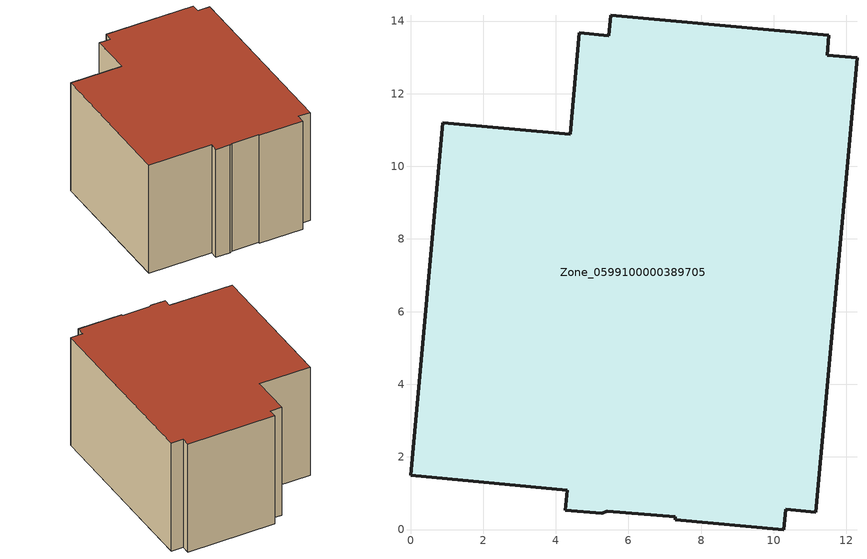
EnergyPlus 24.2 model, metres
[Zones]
Zone_0599100000389705
 floor ground (C_G): 4.26,0.54 4.32,1.08 0,1.49 0.89,11.21 4.4,10.88 4.64,13.67 5.46,13.6 5.51,14.15 11.52,13.61 11.47,13.06 12.29,12.99 11.15,0.48 10.33,0.56 10.28,0 7.29,0.27 7.29,0.35 5.42,0.51 5.27,0.45 z0
 wall outside (C_F): 7.29,0.27 10.28,0 10.33,0.56 11.15,0.48 12.29,12.99 11.47,13.06 11.52,13.61 5.51,14.15 5.46,13.6 4.64,13.67 4.4,10.88 0.89,11.21 0,1.49 4.32,1.08 4.26,0.54 5.27,0.45 5.42,0.51 7.29,0.35 7.29,0.27 z0:8.08
 roof outside (C_R): 5.27,0.45 5.42,0.51 7.29,0.35 7.29,0.27 10.28,0 10.33,0.56 11.15,0.48 12.29,12.99 11.47,13.06 11.52,13.61 5.51,14.15 5.46,13.6 4.64,13.67 4.4,10.88 0.89,11.21 0,1.49 4.32,1.08 4.26,0.54 z8.08
[BUILDING]
Pand.0599100000389705: North Axis=0; Terrain=City; Loads Convergence Tolerance Value=0.04; Temperature Convergence Tolerance Value=0.4; Solar Distribution=FullExterior; Maximum Number of Warmup Days=25; Minimum Number of Warmup Days=1
[Site:Location]
Rotterdam.The.Hague.AP_ZH_NLD Design_Conditions: Latitude=51.96; Longitude=4.45; Time Zone=1; Elevation=-4.5
[SITE:GROUNDTEMPERATURE:BUILDINGSURFACE]
18, 18, 18, 18, 18, 18, 18, 18, 18, 18, 18, 18
[MATERIAL] Thermal Absorptance=0.9; Solar Absorptance=0.7; Visible Absorptance=0.7
Name | Roughness | Thickness | Conductivity | Density | Specific Heat
G.D.1992-2005 | MediumSmooth | 0.15 | 0.06 | 540 | 1210
F.D.1992-2005 | Rough | 0.3 | 0.12 | 1920 | 840
R.D.1992-2005 | MediumRough | 0.2 | 0.08 | 1500 | 1000
[CONSTRUCTION]
C_G: G.D.1992-2005
C_F: F.D.1992-2005
C_R: R.D.1992-2005
[ZONE]
Zone_0599100000389705: Type=1; Multiplier=1; Ceiling Height=Autocalculate; Volume=Autocalculate; Floor Area=autocalculate; Part of Total Floor Area=Yes
[ZONEINFILTRATION:DESIGNFLOWRATE]
Infil_Zone_0599100000389705: Zone or ZoneList or Space or SpaceList=Zone_0599100000389705; Schedule=AlwaysOn; Design Flow Rate Calculation Method=Flow/Area; Flow Rate per Floor Area=0.0021; Constant Term Coefficient=1; Temperature Term Coefficient=0; Velocity Term Coefficient=0; Velocity Squared Term Coefficient=0
[HVACTEMPLATE:ZONE:IDEALLOADSAIRSYSTEM]
Zone_0599100000389705: Maximum Heating Supply Air Temperature=50; Minimum Cooling Supply Air Temperature=13; Maximum Heating Supply Air Humidity Ratio=0.0156; Minimum Cooling Supply Air Humidity Ratio=0.0077; Heating Limit=NoLimit; Cooling Limit=NoLimit; Dehumidification Control Type=ConstantSensibleHeatRatio; Cooling Sensible Heat Ratio=0.7; Dehumidification Setpoint=60; Humidification Control Type=None; Humidification Setpoint=30; Outdoor Air Method=None; Outdoor Air Flow Rate per Person=0.00944; Outdoor Air Flow Rate per Zone Floor Area=0; Outdoor Air Flow Rate per Zone=0; Demand Controlled Ventilation Type=None; Outdoor Air Economizer Type=NoEconomizer; Heat Recovery Type=None; Sensible Heat Recovery Effectiveness=0.7; Latent Heat Recovery Effectiveness=0.65
[ZONECONTROL:THERMOSTAT]
ThermostatControl_Zone_0599100000389705: Zone or ZoneList=Zone_0599100000389705; Control Type Schedule=DualSetpointControlType; Control 1=Thermostat_Zone_0599100000389705; Temperature Difference Between Cutout And Setpoint=0
[THERMOSTATSETPOINT:DUALSETPOINT]
Thermostat_Zone_0599100000389705: Heating Setpoint Temperature Schedule=HeatingSetpoint_Zone_0599100000389705; Cooling Setpoint Temperature Schedule=CoolingSetpoint_Zone_0599100000389705
[SCHEDULE:COMPACT]
HeatingSetpoint_Zone_0599100000389705: Through: 12/31, For: AllDays, Until: 24:00, 21
CoolingSetpoint_Zone_0599100000389705: Through: 12/31, For: AllDays, Until: 24:00, 24
DualSetpointControlType: Through: 12/31, For: AllDays, Until: 24:00, 4
AlwaysOn: Through: 12/31, For: AllDays, Until: 24:00, 1
